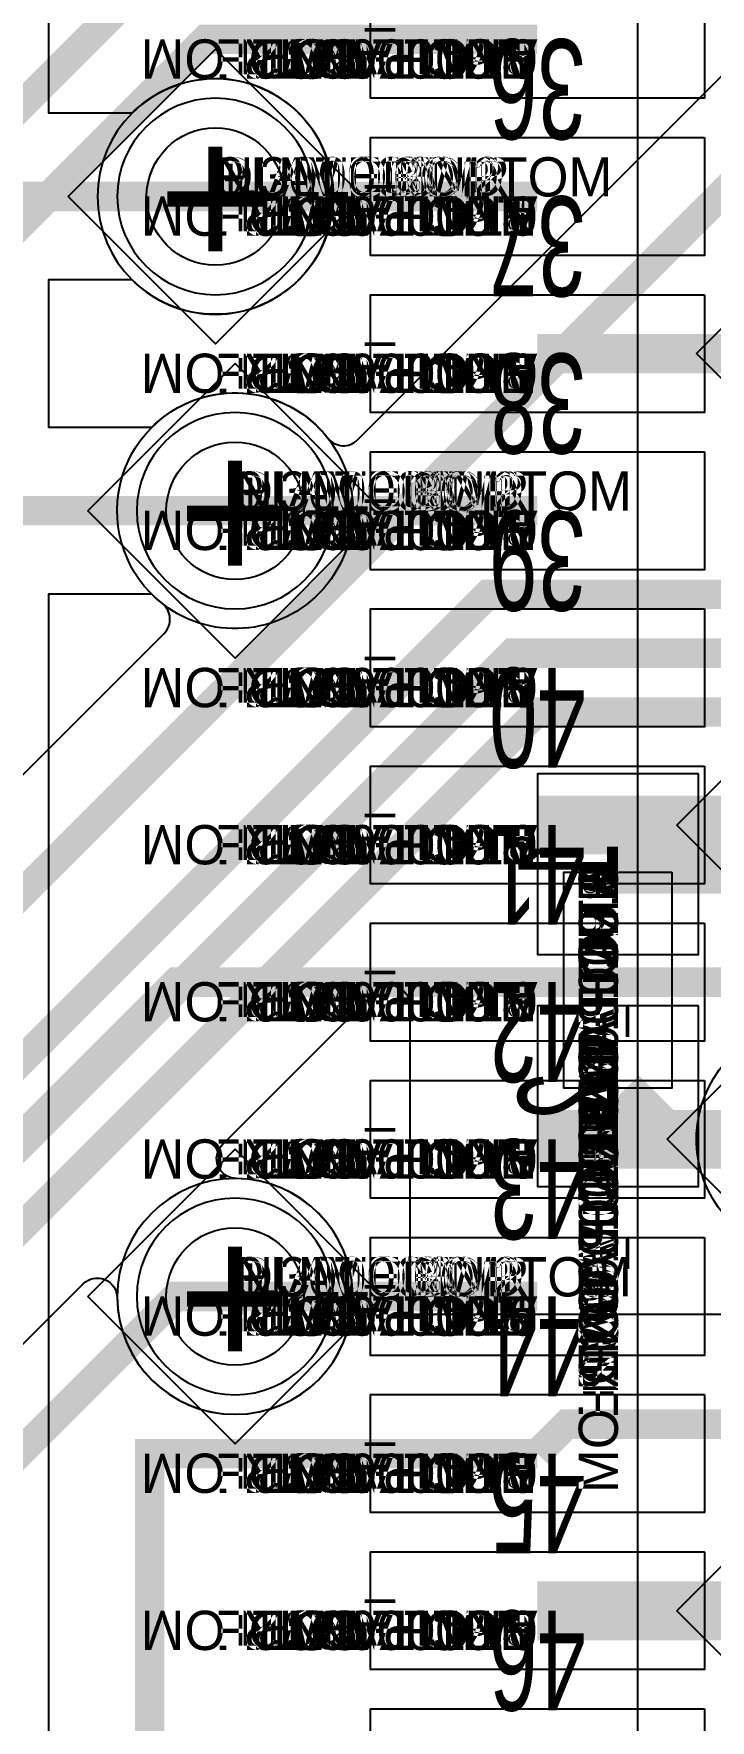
# Model space of a CAD drawing. Extents: x 0 to 323, y 0 to 320.
# Drawn here: x 134.88 to 138.32, y 47.84 to 56.43 of the extents above; entities that cross this region are included whole.
import ezdxf
from ezdxf.enums import TextEntityAlignment as Align

# ---------------------------------------------------------------- set-up
doc = ezdxf.new("R2010")
doc.units = 0
doc.header["$MEASUREMENT"] = 0
doc.layers.get('0').update_dxf_attribs({"linetype": 'CONTINUOUS'})
for name, color, linetype in [('CDN_FIGURES', 7, 'CONTINUOUS'), ('ETCH_BOTTOM', 7, 'CONTINUOUS'), ('ETCH_GND', 3, 'CONTINUOUS'), ('ETCH_INT1', 4, 'CONTINUOUS'), ('ETCH_INT2', 5, 'CONTINUOUS'), ('ETCH_PWR', 6, 'CONTINUOUS'), ('ETCH_TOP', 2, 'CONTINUOUS'), ('MANUFACTURING_NCLEGEND-1-6', 8, 'CONTINUOUS'), ('PACKAGE_GEOMETRY_ASSEMBLY_TOP', 11, 'CONTINUOUS'), ('PACKAGE_GEOMETRY_PIN_NUMBER', 9, 'CONTINUOUS')]:
    doc.layers.add(name, color=color, linetype=linetype)

# ---------------------------------------------------------------- blocks, each defined once
blk = doc.blocks.new('PAD_INFO')
for tag in ['SHAPE_TYPE', 'PAD_HEIGHT', 'PAD_LAYER', 'PAD_TYPE', 'PAD_WIDTH']:
    blk.add_attdef(tag, (0, 0), '', height=0.2)
at = {"flags": 2}
blk.add_attdef('CDN_TYPE', (0, 0), '', height=0.2, dxfattribs=at)
blk = doc.blocks.new('DRILL_INFO')
at = {"flags": 2}
blk.add_attdef('CDN_TYPE', (0, 0), '', height=0.2, dxfattribs=at)
for tag in ['FSHAPE', 'FCHAR', 'DRILL_HEIGHT', 'DIAMETER', 'PLATED', 'DRILL_WIDTH']:
    blk.add_attdef(tag, (0, 0), '', height=0.2)
blk = doc.blocks.new('VIA0700X0300')
at = {"layer": 'ETCH_BOTTOM'}
blk.add_circle((0, 0), 0.35, dxfattribs=at)
at = {"layer": 'ETCH_GND'}
blk.add_circle((0, 0), 0.35, dxfattribs=at)
at = {"layer": 'ETCH_INT1'}
blk.add_circle((0, 0), 0.35, dxfattribs=at)
at = {"layer": 'ETCH_INT2'}
blk.add_circle((0, 0), 0.35, dxfattribs=at)
at = {"layer": 'ETCH_PWR'}
blk.add_circle((0, 0), 0.35, dxfattribs=at)
at = {"layer": 'ETCH_TOP'}
blk.add_circle((0, 0), 0.35, dxfattribs=at)
ref = blk.add_blockref('PAD_INFO', (0, 0))
ref.add_attrib('PAD_LAYER', 'ETCH_TOP', (0, 0), dxfattribs={"height": 0.2})
ref.add_attrib('SHAPE_TYPE', 'NULL', (0, 0), dxfattribs={"height": 0.2})
ref.add_attrib('PAD_TYPE', 'ANTIPAD', (0, 0), dxfattribs={"height": 0.2})
ref.add_attrib('PAD_WIDTH', '0.000000', (0, 0), dxfattribs={"height": 0.2})
ref.add_attrib('PAD_HEIGHT', '0.000000', (0, 0), dxfattribs={"height": 0.2})
ref = blk.add_blockref('PAD_INFO', (0, 0))
ref.add_attrib('PAD_LAYER', 'ETCH_GND', (0, 0), dxfattribs={"height": 0.2})
ref.add_attrib('SHAPE_TYPE', 'NULL', (0, 0), dxfattribs={"height": 0.2})
ref.add_attrib('PAD_TYPE', 'ANTIPAD', (0, 0), dxfattribs={"height": 0.2})
ref.add_attrib('PAD_WIDTH', '0.000000', (0, 0), dxfattribs={"height": 0.2})
ref.add_attrib('PAD_HEIGHT', '0.000000', (0, 0), dxfattribs={"height": 0.2})
ref = blk.add_blockref('PAD_INFO', (0, 0))
ref.add_attrib('PAD_LAYER', 'ETCH_INT1', (0, 0), dxfattribs={"height": 0.2})
ref.add_attrib('SHAPE_TYPE', 'NULL', (0, 0), dxfattribs={"height": 0.2})
ref.add_attrib('PAD_TYPE', 'ANTIPAD', (0, 0), dxfattribs={"height": 0.2})
ref.add_attrib('PAD_WIDTH', '0.000000', (0, 0), dxfattribs={"height": 0.2})
ref.add_attrib('PAD_HEIGHT', '0.000000', (0, 0), dxfattribs={"height": 0.2})
ref = blk.add_blockref('PAD_INFO', (0, 0))
ref.add_attrib('PAD_LAYER', 'ETCH_INT2', (0, 0), dxfattribs={"height": 0.2})
ref.add_attrib('SHAPE_TYPE', 'NULL', (0, 0), dxfattribs={"height": 0.2})
ref.add_attrib('PAD_TYPE', 'ANTIPAD', (0, 0), dxfattribs={"height": 0.2})
ref.add_attrib('PAD_WIDTH', '0.000000', (0, 0), dxfattribs={"height": 0.2})
ref.add_attrib('PAD_HEIGHT', '0.000000', (0, 0), dxfattribs={"height": 0.2})
ref = blk.add_blockref('PAD_INFO', (0, 0))
ref.add_attrib('PAD_LAYER', 'ETCH_PWR', (0, 0), dxfattribs={"height": 0.2})
ref.add_attrib('SHAPE_TYPE', 'NULL', (0, 0), dxfattribs={"height": 0.2})
ref.add_attrib('PAD_TYPE', 'ANTIPAD', (0, 0), dxfattribs={"height": 0.2})
ref.add_attrib('PAD_WIDTH', '0.000000', (0, 0), dxfattribs={"height": 0.2})
ref.add_attrib('PAD_HEIGHT', '0.000000', (0, 0), dxfattribs={"height": 0.2})
ref = blk.add_blockref('PAD_INFO', (0, 0))
ref.add_attrib('PAD_LAYER', 'ETCH_BOTTOM', (0, 0), dxfattribs={"height": 0.2})
ref.add_attrib('SHAPE_TYPE', 'NULL', (0, 0), dxfattribs={"height": 0.2})
ref.add_attrib('PAD_TYPE', 'ANTIPAD', (0, 0), dxfattribs={"height": 0.2})
ref.add_attrib('PAD_WIDTH', '0.000000', (0, 0), dxfattribs={"height": 0.2})
ref.add_attrib('PAD_HEIGHT', '0.000000', (0, 0), dxfattribs={"height": 0.2})
ref = blk.add_blockref('PAD_INFO', (0, 0))
ref.add_attrib('PAD_LAYER', 'ETCH_TOP', (0, 0), dxfattribs={"height": 0.2})
ref.add_attrib('SHAPE_TYPE', 'NULL', (0, 0), dxfattribs={"height": 0.2})
ref.add_attrib('PAD_TYPE', 'THERMAL', (0, 0), dxfattribs={"height": 0.2})
ref.add_attrib('PAD_WIDTH', '0.000000', (0, 0), dxfattribs={"height": 0.2})
ref.add_attrib('PAD_HEIGHT', '0.000000', (0, 0), dxfattribs={"height": 0.2})
ref = blk.add_blockref('PAD_INFO', (0, 0))
ref.add_attrib('PAD_LAYER', 'ETCH_GND', (0, 0), dxfattribs={"height": 0.2})
ref.add_attrib('SHAPE_TYPE', 'NULL', (0, 0), dxfattribs={"height": 0.2})
ref.add_attrib('PAD_TYPE', 'THERMAL', (0, 0), dxfattribs={"height": 0.2})
ref.add_attrib('PAD_WIDTH', '0.000000', (0, 0), dxfattribs={"height": 0.2})
ref.add_attrib('PAD_HEIGHT', '0.000000', (0, 0), dxfattribs={"height": 0.2})
ref = blk.add_blockref('PAD_INFO', (0, 0))
ref.add_attrib('PAD_LAYER', 'ETCH_INT1', (0, 0), dxfattribs={"height": 0.2})
ref.add_attrib('SHAPE_TYPE', 'NULL', (0, 0), dxfattribs={"height": 0.2})
ref.add_attrib('PAD_TYPE', 'THERMAL', (0, 0), dxfattribs={"height": 0.2})
ref.add_attrib('PAD_WIDTH', '0.000000', (0, 0), dxfattribs={"height": 0.2})
ref.add_attrib('PAD_HEIGHT', '0.000000', (0, 0), dxfattribs={"height": 0.2})
ref = blk.add_blockref('PAD_INFO', (0, 0))
ref.add_attrib('PAD_LAYER', 'ETCH_INT2', (0, 0), dxfattribs={"height": 0.2})
ref.add_attrib('SHAPE_TYPE', 'NULL', (0, 0), dxfattribs={"height": 0.2})
ref.add_attrib('PAD_TYPE', 'THERMAL', (0, 0), dxfattribs={"height": 0.2})
ref.add_attrib('PAD_WIDTH', '0.000000', (0, 0), dxfattribs={"height": 0.2})
ref.add_attrib('PAD_HEIGHT', '0.000000', (0, 0), dxfattribs={"height": 0.2})
ref = blk.add_blockref('PAD_INFO', (0, 0))
ref.add_attrib('PAD_LAYER', 'ETCH_PWR', (0, 0), dxfattribs={"height": 0.2})
ref.add_attrib('SHAPE_TYPE', 'NULL', (0, 0), dxfattribs={"height": 0.2})
ref.add_attrib('PAD_TYPE', 'THERMAL', (0, 0), dxfattribs={"height": 0.2})
ref.add_attrib('PAD_WIDTH', '0.000000', (0, 0), dxfattribs={"height": 0.2})
ref.add_attrib('PAD_HEIGHT', '0.000000', (0, 0), dxfattribs={"height": 0.2})
ref = blk.add_blockref('PAD_INFO', (0, 0))
ref.add_attrib('PAD_LAYER', 'ETCH_BOTTOM', (0, 0), dxfattribs={"height": 0.2})
ref.add_attrib('SHAPE_TYPE', 'NULL', (0, 0), dxfattribs={"height": 0.2})
ref.add_attrib('PAD_TYPE', 'THERMAL', (0, 0), dxfattribs={"height": 0.2})
ref.add_attrib('PAD_WIDTH', '0.000000', (0, 0), dxfattribs={"height": 0.2})
ref.add_attrib('PAD_HEIGHT', '0.000000', (0, 0), dxfattribs={"height": 0.2})
ref = blk.add_blockref('PAD_INFO', (0, 0))
ref.add_attrib('PAD_LAYER', 'ETCH_TOP', (0, 0), dxfattribs={"height": 0.2})
ref.add_attrib('SHAPE_TYPE', 'CIRCLE', (0, 0), dxfattribs={"height": 0.2})
ref.add_attrib('PAD_TYPE', 'REGULAR', (0, 0), dxfattribs={"height": 0.2})
ref.add_attrib('PAD_WIDTH', '0.700000', (0, 0), dxfattribs={"height": 0.2})
ref.add_attrib('PAD_HEIGHT', '0.700000', (0, 0), dxfattribs={"height": 0.2})
ref = blk.add_blockref('PAD_INFO', (0, 0))
ref.add_attrib('PAD_LAYER', 'ETCH_GND', (0, 0), dxfattribs={"height": 0.2})
ref.add_attrib('SHAPE_TYPE', 'CIRCLE', (0, 0), dxfattribs={"height": 0.2})
ref.add_attrib('PAD_TYPE', 'REGULAR', (0, 0), dxfattribs={"height": 0.2})
ref.add_attrib('PAD_WIDTH', '0.700000', (0, 0), dxfattribs={"height": 0.2})
ref.add_attrib('PAD_HEIGHT', '0.700000', (0, 0), dxfattribs={"height": 0.2})
ref = blk.add_blockref('PAD_INFO', (0, 0))
ref.add_attrib('PAD_LAYER', 'ETCH_INT1', (0, 0), dxfattribs={"height": 0.2})
ref.add_attrib('SHAPE_TYPE', 'CIRCLE', (0, 0), dxfattribs={"height": 0.2})
ref.add_attrib('PAD_TYPE', 'REGULAR', (0, 0), dxfattribs={"height": 0.2})
ref.add_attrib('PAD_WIDTH', '0.700000', (0, 0), dxfattribs={"height": 0.2})
ref.add_attrib('PAD_HEIGHT', '0.700000', (0, 0), dxfattribs={"height": 0.2})
ref = blk.add_blockref('PAD_INFO', (0, 0))
ref.add_attrib('PAD_LAYER', 'ETCH_INT2', (0, 0), dxfattribs={"height": 0.2})
ref.add_attrib('SHAPE_TYPE', 'CIRCLE', (0, 0), dxfattribs={"height": 0.2})
ref.add_attrib('PAD_TYPE', 'REGULAR', (0, 0), dxfattribs={"height": 0.2})
ref.add_attrib('PAD_WIDTH', '0.700000', (0, 0), dxfattribs={"height": 0.2})
ref.add_attrib('PAD_HEIGHT', '0.700000', (0, 0), dxfattribs={"height": 0.2})
ref = blk.add_blockref('PAD_INFO', (0, 0))
ref.add_attrib('PAD_LAYER', 'ETCH_PWR', (0, 0), dxfattribs={"height": 0.2})
ref.add_attrib('SHAPE_TYPE', 'CIRCLE', (0, 0), dxfattribs={"height": 0.2})
ref.add_attrib('PAD_TYPE', 'REGULAR', (0, 0), dxfattribs={"height": 0.2})
ref.add_attrib('PAD_WIDTH', '0.700000', (0, 0), dxfattribs={"height": 0.2})
ref.add_attrib('PAD_HEIGHT', '0.700000', (0, 0), dxfattribs={"height": 0.2})
ref = blk.add_blockref('PAD_INFO', (0, 0))
ref.add_attrib('PAD_LAYER', 'ETCH_BOTTOM', (0, 0), dxfattribs={"height": 0.2})
ref.add_attrib('SHAPE_TYPE', 'CIRCLE', (0, 0), dxfattribs={"height": 0.2})
ref.add_attrib('PAD_TYPE', 'REGULAR', (0, 0), dxfattribs={"height": 0.2})
ref.add_attrib('PAD_WIDTH', '0.700000', (0, 0), dxfattribs={"height": 0.2})
ref.add_attrib('PAD_HEIGHT', '0.700000', (0, 0), dxfattribs={"height": 0.2})
ref = blk.add_blockref('DRILL_INFO', (0, 0))
ref.add_attrib('DIAMETER', '0.300000', (0, 0), dxfattribs={"height": 0.2})
ref.add_attrib('PLATED', 'PLATED', (0, 0), dxfattribs={"height": 0.2})
ref.add_attrib('FSHAPE', 'DIAMOND', (0, 0), dxfattribs={"height": 0.2})
ref.add_attrib('FCHAR', '+', (0, 0), dxfattribs={"height": 0.2})
ref.add_attrib('DRILL_WIDTH', '1.500000', (0, 0), dxfattribs={"height": 0.2})
ref.add_attrib('DRILL_HEIGHT', '1.500000', (0, 0), dxfattribs={"height": 0.2})
for tag in ['CDN_TYPE', 'PIN']:
    blk.add_attdef(tag, (0, 0), '', height=0.2)
at = {"flags": 2}
for tag in ['PSTKNAME', 'BBV']:
    blk.add_attdef(tag, (0, 0), '', height=0.2, dxfattribs=at)
blk = doc.blocks.new('FIGURE_DIAMOND')
at = {"layer": 'CDN_FIGURES'}
blk.add_lwpolyline([(-0.5, 0), (0, 0.5), (0.5, 0), (0, -0.5)], close=True, dxfattribs=at)
blk = doc.blocks.new('RC1700X0600TS_NS')
at = {"layer": 'ETCH_TOP'}
blk.add_lwpolyline([(-0.85, -0.3), (-0.85, 0.3), (0.85, 0.3), (0.85, -0.3)], close=True, dxfattribs=at)
ref = blk.add_blockref('PAD_INFO', (0, 0))
ref.add_attrib('PAD_LAYER', 'ETCH_TOP', (0, 0), dxfattribs={"height": 0.2})
ref.add_attrib('SHAPE_TYPE', 'NULL', (0, 0), dxfattribs={"height": 0.2})
ref.add_attrib('PAD_TYPE', 'ANTIPAD', (0, 0), dxfattribs={"height": 0.2})
ref.add_attrib('PAD_WIDTH', '0.000000', (0, 0), dxfattribs={"height": 0.2})
ref.add_attrib('PAD_HEIGHT', '0.000000', (0, 0), dxfattribs={"height": 0.2})
ref = blk.add_blockref('PAD_INFO', (0, 0))
ref.add_attrib('PAD_LAYER', 'ETCH_GND', (0, 0), dxfattribs={"height": 0.2})
ref.add_attrib('SHAPE_TYPE', 'NULL', (0, 0), dxfattribs={"height": 0.2})
ref.add_attrib('PAD_TYPE', 'ANTIPAD', (0, 0), dxfattribs={"height": 0.2})
ref.add_attrib('PAD_WIDTH', '0.000000', (0, 0), dxfattribs={"height": 0.2})
ref.add_attrib('PAD_HEIGHT', '0.000000', (0, 0), dxfattribs={"height": 0.2})
ref = blk.add_blockref('PAD_INFO', (0, 0))
ref.add_attrib('PAD_LAYER', 'ETCH_INT1', (0, 0), dxfattribs={"height": 0.2})
ref.add_attrib('SHAPE_TYPE', 'NULL', (0, 0), dxfattribs={"height": 0.2})
ref.add_attrib('PAD_TYPE', 'ANTIPAD', (0, 0), dxfattribs={"height": 0.2})
ref.add_attrib('PAD_WIDTH', '0.000000', (0, 0), dxfattribs={"height": 0.2})
ref.add_attrib('PAD_HEIGHT', '0.000000', (0, 0), dxfattribs={"height": 0.2})
ref = blk.add_blockref('PAD_INFO', (0, 0))
ref.add_attrib('PAD_LAYER', 'ETCH_INT2', (0, 0), dxfattribs={"height": 0.2})
ref.add_attrib('SHAPE_TYPE', 'NULL', (0, 0), dxfattribs={"height": 0.2})
ref.add_attrib('PAD_TYPE', 'ANTIPAD', (0, 0), dxfattribs={"height": 0.2})
ref.add_attrib('PAD_WIDTH', '0.000000', (0, 0), dxfattribs={"height": 0.2})
ref.add_attrib('PAD_HEIGHT', '0.000000', (0, 0), dxfattribs={"height": 0.2})
ref = blk.add_blockref('PAD_INFO', (0, 0))
ref.add_attrib('PAD_LAYER', 'ETCH_PWR', (0, 0), dxfattribs={"height": 0.2})
ref.add_attrib('SHAPE_TYPE', 'NULL', (0, 0), dxfattribs={"height": 0.2})
ref.add_attrib('PAD_TYPE', 'ANTIPAD', (0, 0), dxfattribs={"height": 0.2})
ref.add_attrib('PAD_WIDTH', '0.000000', (0, 0), dxfattribs={"height": 0.2})
ref.add_attrib('PAD_HEIGHT', '0.000000', (0, 0), dxfattribs={"height": 0.2})
ref = blk.add_blockref('PAD_INFO', (0, 0))
ref.add_attrib('PAD_LAYER', 'ETCH_BOTTOM', (0, 0), dxfattribs={"height": 0.2})
ref.add_attrib('SHAPE_TYPE', 'NULL', (0, 0), dxfattribs={"height": 0.2})
ref.add_attrib('PAD_TYPE', 'ANTIPAD', (0, 0), dxfattribs={"height": 0.2})
ref.add_attrib('PAD_WIDTH', '0.000000', (0, 0), dxfattribs={"height": 0.2})
ref.add_attrib('PAD_HEIGHT', '0.000000', (0, 0), dxfattribs={"height": 0.2})
ref = blk.add_blockref('PAD_INFO', (0, 0))
ref.add_attrib('PAD_LAYER', 'ETCH_TOP', (0, 0), dxfattribs={"height": 0.2})
ref.add_attrib('SHAPE_TYPE', 'NULL', (0, 0), dxfattribs={"height": 0.2})
ref.add_attrib('PAD_TYPE', 'THERMAL', (0, 0), dxfattribs={"height": 0.2})
ref.add_attrib('PAD_WIDTH', '0.000000', (0, 0), dxfattribs={"height": 0.2})
ref.add_attrib('PAD_HEIGHT', '0.000000', (0, 0), dxfattribs={"height": 0.2})
ref = blk.add_blockref('PAD_INFO', (0, 0))
ref.add_attrib('PAD_LAYER', 'ETCH_GND', (0, 0), dxfattribs={"height": 0.2})
ref.add_attrib('SHAPE_TYPE', 'NULL', (0, 0), dxfattribs={"height": 0.2})
ref.add_attrib('PAD_TYPE', 'THERMAL', (0, 0), dxfattribs={"height": 0.2})
ref.add_attrib('PAD_WIDTH', '0.000000', (0, 0), dxfattribs={"height": 0.2})
ref.add_attrib('PAD_HEIGHT', '0.000000', (0, 0), dxfattribs={"height": 0.2})
ref = blk.add_blockref('PAD_INFO', (0, 0))
ref.add_attrib('PAD_LAYER', 'ETCH_INT1', (0, 0), dxfattribs={"height": 0.2})
ref.add_attrib('SHAPE_TYPE', 'NULL', (0, 0), dxfattribs={"height": 0.2})
ref.add_attrib('PAD_TYPE', 'THERMAL', (0, 0), dxfattribs={"height": 0.2})
ref.add_attrib('PAD_WIDTH', '0.000000', (0, 0), dxfattribs={"height": 0.2})
ref.add_attrib('PAD_HEIGHT', '0.000000', (0, 0), dxfattribs={"height": 0.2})
ref = blk.add_blockref('PAD_INFO', (0, 0))
ref.add_attrib('PAD_LAYER', 'ETCH_INT2', (0, 0), dxfattribs={"height": 0.2})
ref.add_attrib('SHAPE_TYPE', 'NULL', (0, 0), dxfattribs={"height": 0.2})
ref.add_attrib('PAD_TYPE', 'THERMAL', (0, 0), dxfattribs={"height": 0.2})
ref.add_attrib('PAD_WIDTH', '0.000000', (0, 0), dxfattribs={"height": 0.2})
ref.add_attrib('PAD_HEIGHT', '0.000000', (0, 0), dxfattribs={"height": 0.2})
ref = blk.add_blockref('PAD_INFO', (0, 0))
ref.add_attrib('PAD_LAYER', 'ETCH_PWR', (0, 0), dxfattribs={"height": 0.2})
ref.add_attrib('SHAPE_TYPE', 'NULL', (0, 0), dxfattribs={"height": 0.2})
ref.add_attrib('PAD_TYPE', 'THERMAL', (0, 0), dxfattribs={"height": 0.2})
ref.add_attrib('PAD_WIDTH', '0.000000', (0, 0), dxfattribs={"height": 0.2})
ref.add_attrib('PAD_HEIGHT', '0.000000', (0, 0), dxfattribs={"height": 0.2})
ref = blk.add_blockref('PAD_INFO', (0, 0))
ref.add_attrib('PAD_LAYER', 'ETCH_BOTTOM', (0, 0), dxfattribs={"height": 0.2})
ref.add_attrib('SHAPE_TYPE', 'NULL', (0, 0), dxfattribs={"height": 0.2})
ref.add_attrib('PAD_TYPE', 'THERMAL', (0, 0), dxfattribs={"height": 0.2})
ref.add_attrib('PAD_WIDTH', '0.000000', (0, 0), dxfattribs={"height": 0.2})
ref.add_attrib('PAD_HEIGHT', '0.000000', (0, 0), dxfattribs={"height": 0.2})
ref = blk.add_blockref('PAD_INFO', (0, 0))
ref.add_attrib('PAD_LAYER', 'ETCH_TOP', (0, 0), dxfattribs={"height": 0.2})
ref.add_attrib('SHAPE_TYPE', 'RECTANGLE', (0, 0), dxfattribs={"height": 0.2})
ref.add_attrib('PAD_TYPE', 'REGULAR', (0, 0), dxfattribs={"height": 0.2})
ref.add_attrib('PAD_WIDTH', '1.700000', (0, 0), dxfattribs={"height": 0.2})
ref.add_attrib('PAD_HEIGHT', '0.600000', (0, 0), dxfattribs={"height": 0.2})
ref = blk.add_blockref('PAD_INFO', (0, 0))
ref.add_attrib('PAD_LAYER', 'ETCH_GND', (0, 0), dxfattribs={"height": 0.2})
ref.add_attrib('SHAPE_TYPE', 'NULL', (0, 0), dxfattribs={"height": 0.2})
ref.add_attrib('PAD_TYPE', 'REGULAR', (0, 0), dxfattribs={"height": 0.2})
ref.add_attrib('PAD_WIDTH', '0.000000', (0, 0), dxfattribs={"height": 0.2})
ref.add_attrib('PAD_HEIGHT', '0.000000', (0, 0), dxfattribs={"height": 0.2})
ref = blk.add_blockref('PAD_INFO', (0, 0))
ref.add_attrib('PAD_LAYER', 'ETCH_INT1', (0, 0), dxfattribs={"height": 0.2})
ref.add_attrib('SHAPE_TYPE', 'NULL', (0, 0), dxfattribs={"height": 0.2})
ref.add_attrib('PAD_TYPE', 'REGULAR', (0, 0), dxfattribs={"height": 0.2})
ref.add_attrib('PAD_WIDTH', '0.000000', (0, 0), dxfattribs={"height": 0.2})
ref.add_attrib('PAD_HEIGHT', '0.000000', (0, 0), dxfattribs={"height": 0.2})
ref = blk.add_blockref('PAD_INFO', (0, 0))
ref.add_attrib('PAD_LAYER', 'ETCH_INT2', (0, 0), dxfattribs={"height": 0.2})
ref.add_attrib('SHAPE_TYPE', 'NULL', (0, 0), dxfattribs={"height": 0.2})
ref.add_attrib('PAD_TYPE', 'REGULAR', (0, 0), dxfattribs={"height": 0.2})
ref.add_attrib('PAD_WIDTH', '0.000000', (0, 0), dxfattribs={"height": 0.2})
ref.add_attrib('PAD_HEIGHT', '0.000000', (0, 0), dxfattribs={"height": 0.2})
ref = blk.add_blockref('PAD_INFO', (0, 0))
ref.add_attrib('PAD_LAYER', 'ETCH_PWR', (0, 0), dxfattribs={"height": 0.2})
ref.add_attrib('SHAPE_TYPE', 'NULL', (0, 0), dxfattribs={"height": 0.2})
ref.add_attrib('PAD_TYPE', 'REGULAR', (0, 0), dxfattribs={"height": 0.2})
ref.add_attrib('PAD_WIDTH', '0.000000', (0, 0), dxfattribs={"height": 0.2})
ref.add_attrib('PAD_HEIGHT', '0.000000', (0, 0), dxfattribs={"height": 0.2})
ref = blk.add_blockref('PAD_INFO', (0, 0))
ref.add_attrib('PAD_LAYER', 'ETCH_BOTTOM', (0, 0), dxfattribs={"height": 0.2})
ref.add_attrib('SHAPE_TYPE', 'NULL', (0, 0), dxfattribs={"height": 0.2})
ref.add_attrib('PAD_TYPE', 'REGULAR', (0, 0), dxfattribs={"height": 0.2})
ref.add_attrib('PAD_WIDTH', '0.000000', (0, 0), dxfattribs={"height": 0.2})
ref.add_attrib('PAD_HEIGHT', '0.000000', (0, 0), dxfattribs={"height": 0.2})
ref = blk.add_blockref('DRILL_INFO', (0, 0))
ref.add_attrib('DIAMETER', '0.000000', (0, 0), dxfattribs={"height": 0.2})
ref.add_attrib('PLATED', 'PLATED', (0, 0), dxfattribs={"height": 0.2})
ref.add_attrib('FSHAPE', 'NULL', (0, 0), dxfattribs={"height": 0.2})
ref.add_attrib('DRILL_WIDTH', '0.000000', (0, 0), dxfattribs={"height": 0.2})
ref.add_attrib('DRILL_HEIGHT', '0.000000', (0, 0), dxfattribs={"height": 0.2})
for tag in ['CDN_TYPE', 'PIN']:
    blk.add_attdef(tag, (0, 0), '', height=0.2)
at = {"flags": 2}
for tag in ['PSTKNAME', 'BBV']:
    blk.add_attdef(tag, (0, 0), '', height=0.2, dxfattribs=at)
blk = doc.blocks.new('F177')
at = {"layer": 'PACKAGE_GEOMETRY_ASSEMBLY_TOP'}
blk.add_lwpolyline([(0.51, -21.65), (10.75, -21.65), (10.75, 0.85), (0.51, 0.85)], close=True, dxfattribs=at)
at = {"layer": 'ETCH_TOP'}
for p in [(11.26, -6.4), (11.26, -8.8), (11.26, -9.6), (11.26, -11.2), (11.26, -5.6), (11.26, -7.2), (11.26, -8), (11.26, -10.4), (11.26, -12), (11.26, -12.8), (11.26, -13.6), (11.26, -14.4)]:
    blk.add_blockref('RC1700X0600TS_NS', p, dxfattribs=at)
at = {"flags": 2}
for tag in ['SYMBOL_TYPE', 'CDN_TYPE', 'REFDES']:
    blk.add_attdef(tag, (0, 0), '', height=0.2, dxfattribs=at)
blk = doc.blocks.new('RC0920X0820TS')
at = {"layer": 'ETCH_TOP'}
blk.add_lwpolyline([(-0.46, -0.41), (-0.46, 0.41), (0.46, 0.41), (0.46, -0.41)], close=True, dxfattribs=at)
ref = blk.add_blockref('PAD_INFO', (0, 0))
ref.add_attrib('PAD_LAYER', 'ETCH_TOP', (0, 0), dxfattribs={"height": 0.2})
ref.add_attrib('SHAPE_TYPE', 'NULL', (0, 0), dxfattribs={"height": 0.2})
ref.add_attrib('PAD_TYPE', 'ANTIPAD', (0, 0), dxfattribs={"height": 0.2})
ref.add_attrib('PAD_WIDTH', '0.000000', (0, 0), dxfattribs={"height": 0.2})
ref.add_attrib('PAD_HEIGHT', '0.000000', (0, 0), dxfattribs={"height": 0.2})
ref = blk.add_blockref('PAD_INFO', (0, 0))
ref.add_attrib('PAD_LAYER', 'ETCH_GND', (0, 0), dxfattribs={"height": 0.2})
ref.add_attrib('SHAPE_TYPE', 'NULL', (0, 0), dxfattribs={"height": 0.2})
ref.add_attrib('PAD_TYPE', 'ANTIPAD', (0, 0), dxfattribs={"height": 0.2})
ref.add_attrib('PAD_WIDTH', '0.000000', (0, 0), dxfattribs={"height": 0.2})
ref.add_attrib('PAD_HEIGHT', '0.000000', (0, 0), dxfattribs={"height": 0.2})
ref = blk.add_blockref('PAD_INFO', (0, 0))
ref.add_attrib('PAD_LAYER', 'ETCH_INT1', (0, 0), dxfattribs={"height": 0.2})
ref.add_attrib('SHAPE_TYPE', 'NULL', (0, 0), dxfattribs={"height": 0.2})
ref.add_attrib('PAD_TYPE', 'ANTIPAD', (0, 0), dxfattribs={"height": 0.2})
ref.add_attrib('PAD_WIDTH', '0.000000', (0, 0), dxfattribs={"height": 0.2})
ref.add_attrib('PAD_HEIGHT', '0.000000', (0, 0), dxfattribs={"height": 0.2})
ref = blk.add_blockref('PAD_INFO', (0, 0))
ref.add_attrib('PAD_LAYER', 'ETCH_INT2', (0, 0), dxfattribs={"height": 0.2})
ref.add_attrib('SHAPE_TYPE', 'NULL', (0, 0), dxfattribs={"height": 0.2})
ref.add_attrib('PAD_TYPE', 'ANTIPAD', (0, 0), dxfattribs={"height": 0.2})
ref.add_attrib('PAD_WIDTH', '0.000000', (0, 0), dxfattribs={"height": 0.2})
ref.add_attrib('PAD_HEIGHT', '0.000000', (0, 0), dxfattribs={"height": 0.2})
ref = blk.add_blockref('PAD_INFO', (0, 0))
ref.add_attrib('PAD_LAYER', 'ETCH_PWR', (0, 0), dxfattribs={"height": 0.2})
ref.add_attrib('SHAPE_TYPE', 'NULL', (0, 0), dxfattribs={"height": 0.2})
ref.add_attrib('PAD_TYPE', 'ANTIPAD', (0, 0), dxfattribs={"height": 0.2})
ref.add_attrib('PAD_WIDTH', '0.000000', (0, 0), dxfattribs={"height": 0.2})
ref.add_attrib('PAD_HEIGHT', '0.000000', (0, 0), dxfattribs={"height": 0.2})
ref = blk.add_blockref('PAD_INFO', (0, 0))
ref.add_attrib('PAD_LAYER', 'ETCH_BOTTOM', (0, 0), dxfattribs={"height": 0.2})
ref.add_attrib('SHAPE_TYPE', 'NULL', (0, 0), dxfattribs={"height": 0.2})
ref.add_attrib('PAD_TYPE', 'ANTIPAD', (0, 0), dxfattribs={"height": 0.2})
ref.add_attrib('PAD_WIDTH', '0.000000', (0, 0), dxfattribs={"height": 0.2})
ref.add_attrib('PAD_HEIGHT', '0.000000', (0, 0), dxfattribs={"height": 0.2})
ref = blk.add_blockref('PAD_INFO', (0, 0))
ref.add_attrib('PAD_LAYER', 'ETCH_TOP', (0, 0), dxfattribs={"height": 0.2})
ref.add_attrib('SHAPE_TYPE', 'NULL', (0, 0), dxfattribs={"height": 0.2})
ref.add_attrib('PAD_TYPE', 'THERMAL', (0, 0), dxfattribs={"height": 0.2})
ref.add_attrib('PAD_WIDTH', '0.000000', (0, 0), dxfattribs={"height": 0.2})
ref.add_attrib('PAD_HEIGHT', '0.000000', (0, 0), dxfattribs={"height": 0.2})
ref = blk.add_blockref('PAD_INFO', (0, 0))
ref.add_attrib('PAD_LAYER', 'ETCH_GND', (0, 0), dxfattribs={"height": 0.2})
ref.add_attrib('SHAPE_TYPE', 'NULL', (0, 0), dxfattribs={"height": 0.2})
ref.add_attrib('PAD_TYPE', 'THERMAL', (0, 0), dxfattribs={"height": 0.2})
ref.add_attrib('PAD_WIDTH', '0.000000', (0, 0), dxfattribs={"height": 0.2})
ref.add_attrib('PAD_HEIGHT', '0.000000', (0, 0), dxfattribs={"height": 0.2})
ref = blk.add_blockref('PAD_INFO', (0, 0))
ref.add_attrib('PAD_LAYER', 'ETCH_INT1', (0, 0), dxfattribs={"height": 0.2})
ref.add_attrib('SHAPE_TYPE', 'NULL', (0, 0), dxfattribs={"height": 0.2})
ref.add_attrib('PAD_TYPE', 'THERMAL', (0, 0), dxfattribs={"height": 0.2})
ref.add_attrib('PAD_WIDTH', '0.000000', (0, 0), dxfattribs={"height": 0.2})
ref.add_attrib('PAD_HEIGHT', '0.000000', (0, 0), dxfattribs={"height": 0.2})
ref = blk.add_blockref('PAD_INFO', (0, 0))
ref.add_attrib('PAD_LAYER', 'ETCH_INT2', (0, 0), dxfattribs={"height": 0.2})
ref.add_attrib('SHAPE_TYPE', 'NULL', (0, 0), dxfattribs={"height": 0.2})
ref.add_attrib('PAD_TYPE', 'THERMAL', (0, 0), dxfattribs={"height": 0.2})
ref.add_attrib('PAD_WIDTH', '0.000000', (0, 0), dxfattribs={"height": 0.2})
ref.add_attrib('PAD_HEIGHT', '0.000000', (0, 0), dxfattribs={"height": 0.2})
ref = blk.add_blockref('PAD_INFO', (0, 0))
ref.add_attrib('PAD_LAYER', 'ETCH_PWR', (0, 0), dxfattribs={"height": 0.2})
ref.add_attrib('SHAPE_TYPE', 'NULL', (0, 0), dxfattribs={"height": 0.2})
ref.add_attrib('PAD_TYPE', 'THERMAL', (0, 0), dxfattribs={"height": 0.2})
ref.add_attrib('PAD_WIDTH', '0.000000', (0, 0), dxfattribs={"height": 0.2})
ref.add_attrib('PAD_HEIGHT', '0.000000', (0, 0), dxfattribs={"height": 0.2})
ref = blk.add_blockref('PAD_INFO', (0, 0))
ref.add_attrib('PAD_LAYER', 'ETCH_BOTTOM', (0, 0), dxfattribs={"height": 0.2})
ref.add_attrib('SHAPE_TYPE', 'NULL', (0, 0), dxfattribs={"height": 0.2})
ref.add_attrib('PAD_TYPE', 'THERMAL', (0, 0), dxfattribs={"height": 0.2})
ref.add_attrib('PAD_WIDTH', '0.000000', (0, 0), dxfattribs={"height": 0.2})
ref.add_attrib('PAD_HEIGHT', '0.000000', (0, 0), dxfattribs={"height": 0.2})
ref = blk.add_blockref('PAD_INFO', (0, 0))
ref.add_attrib('PAD_LAYER', 'ETCH_TOP', (0, 0), dxfattribs={"height": 0.2})
ref.add_attrib('SHAPE_TYPE', 'RECTANGLE', (0, 0), dxfattribs={"height": 0.2})
ref.add_attrib('PAD_TYPE', 'REGULAR', (0, 0), dxfattribs={"height": 0.2})
ref.add_attrib('PAD_WIDTH', '0.920000', (0, 0), dxfattribs={"height": 0.2})
ref.add_attrib('PAD_HEIGHT', '0.820000', (0, 0), dxfattribs={"height": 0.2})
ref = blk.add_blockref('PAD_INFO', (0, 0))
ref.add_attrib('PAD_LAYER', 'ETCH_GND', (0, 0), dxfattribs={"height": 0.2})
ref.add_attrib('SHAPE_TYPE', 'NULL', (0, 0), dxfattribs={"height": 0.2})
ref.add_attrib('PAD_TYPE', 'REGULAR', (0, 0), dxfattribs={"height": 0.2})
ref.add_attrib('PAD_WIDTH', '0.000000', (0, 0), dxfattribs={"height": 0.2})
ref.add_attrib('PAD_HEIGHT', '0.000000', (0, 0), dxfattribs={"height": 0.2})
ref = blk.add_blockref('PAD_INFO', (0, 0))
ref.add_attrib('PAD_LAYER', 'ETCH_INT1', (0, 0), dxfattribs={"height": 0.2})
ref.add_attrib('SHAPE_TYPE', 'NULL', (0, 0), dxfattribs={"height": 0.2})
ref.add_attrib('PAD_TYPE', 'REGULAR', (0, 0), dxfattribs={"height": 0.2})
ref.add_attrib('PAD_WIDTH', '0.000000', (0, 0), dxfattribs={"height": 0.2})
ref.add_attrib('PAD_HEIGHT', '0.000000', (0, 0), dxfattribs={"height": 0.2})
ref = blk.add_blockref('PAD_INFO', (0, 0))
ref.add_attrib('PAD_LAYER', 'ETCH_INT2', (0, 0), dxfattribs={"height": 0.2})
ref.add_attrib('SHAPE_TYPE', 'NULL', (0, 0), dxfattribs={"height": 0.2})
ref.add_attrib('PAD_TYPE', 'REGULAR', (0, 0), dxfattribs={"height": 0.2})
ref.add_attrib('PAD_WIDTH', '0.000000', (0, 0), dxfattribs={"height": 0.2})
ref.add_attrib('PAD_HEIGHT', '0.000000', (0, 0), dxfattribs={"height": 0.2})
ref = blk.add_blockref('PAD_INFO', (0, 0))
ref.add_attrib('PAD_LAYER', 'ETCH_PWR', (0, 0), dxfattribs={"height": 0.2})
ref.add_attrib('SHAPE_TYPE', 'NULL', (0, 0), dxfattribs={"height": 0.2})
ref.add_attrib('PAD_TYPE', 'REGULAR', (0, 0), dxfattribs={"height": 0.2})
ref.add_attrib('PAD_WIDTH', '0.000000', (0, 0), dxfattribs={"height": 0.2})
ref.add_attrib('PAD_HEIGHT', '0.000000', (0, 0), dxfattribs={"height": 0.2})
ref = blk.add_blockref('PAD_INFO', (0, 0))
ref.add_attrib('PAD_LAYER', 'ETCH_BOTTOM', (0, 0), dxfattribs={"height": 0.2})
ref.add_attrib('SHAPE_TYPE', 'NULL', (0, 0), dxfattribs={"height": 0.2})
ref.add_attrib('PAD_TYPE', 'REGULAR', (0, 0), dxfattribs={"height": 0.2})
ref.add_attrib('PAD_WIDTH', '0.000000', (0, 0), dxfattribs={"height": 0.2})
ref.add_attrib('PAD_HEIGHT', '0.000000', (0, 0), dxfattribs={"height": 0.2})
ref = blk.add_blockref('DRILL_INFO', (0, 0))
ref.add_attrib('DIAMETER', '0.000000', (0, 0), dxfattribs={"height": 0.2})
ref.add_attrib('PLATED', 'PLATED', (0, 0), dxfattribs={"height": 0.2})
ref.add_attrib('FSHAPE', 'NULL', (0, 0), dxfattribs={"height": 0.2})
ref.add_attrib('DRILL_WIDTH', '0.000000', (0, 0), dxfattribs={"height": 0.2})
ref.add_attrib('DRILL_HEIGHT', '0.000000', (0, 0), dxfattribs={"height": 0.2})
for tag in ['CDN_TYPE', 'PIN']:
    blk.add_attdef(tag, (0, 0), '', height=0.2)
at = {"flags": 2}
for tag in ['PSTKNAME', 'BBV']:
    blk.add_attdef(tag, (0, 0), '', height=0.2, dxfattribs=at)
blk = doc.blocks.new('F270')
at = {"layer": 'PACKAGE_GEOMETRY_ASSEMBLY_TOP'}
blk.add_lwpolyline([(0.04, -0.275), (1.14, -0.275), (1.14, 0.275), (0.04, 0.275)], close=True, dxfattribs=at)
at = {"layer": 'ETCH_TOP'}
ref = blk.add_blockref('RC0920X0820TS', (0, 0), dxfattribs=at)
ref.add_attrib('CDN_TYPE', 'PIN', (0, 0), dxfattribs={"height": 0.2})
ref.add_attrib('PIN', '1', (0, 0), dxfattribs={"height": 0.2})
ref = blk.add_blockref('RC0920X0820TS', (1.18, 0), dxfattribs=at)
ref.add_attrib('CDN_TYPE', 'PIN', (0, 0), dxfattribs={"height": 0.2})
ref.add_attrib('PIN', '2', (0, 0), dxfattribs={"height": 0.2})
at = {"flags": 2}
for tag in ['SYMBOL_TYPE', 'CDN_TYPE', 'REFDES']:
    blk.add_attdef(tag, (0, 0), '', height=0.2, dxfattribs=at)

msp = doc.modelspace()

# ---------------------------------------------------------------- linework, layer by layer
at = {"layer": 'ETCH_BOTTOM'}
for points, format in [([(125.0635, 42.9001), (135.5393, 53.3759, 0.450109), (135.5301, 53.5274, -1.129301), (136.3726, 54.3699, 0.450109), (136.5241, 54.3607), (139.7885, 57.6251), (145.754, 57.6251, 0.536893), (145.8474, 57.766, -0.117984), (145.8013, 58.0415, 0.434609), (145.7002, 58.1499), (126.6379, 58.1499), (125.4012, 56.9132, 0.668179)], "xyb"), ([(147.35, 57.2, 0.15, 0.15, 0), (139.9646, 57.2, 0.15, 0.15, 0), (125.2396, 42.475, 0.15, 0.15, 0), (119.9375, 42.475, 0.15, 0.15, 0), (115.1999, 37.7374, 0.15, 0.15, 0), (115.1999, 36.0499, 0.15, 0.15, 0), (114.5, 35.35, 0.15, 0.15, 0)], "xyseb"), ([(110.9, 40.3, 0.15, 0.15, 0), (112.05, 39.15, 0.15, 0.15, 0), (112.05, 36.8868, 0.15, 0.15, 0), (114.1618, 34.775, 0.15, 0.15, 0), (114.7382, 34.775, 0.15, 0.15, 0), (115.4999, 35.5367, 0.15, 0.15, 0), (115.4999, 37.6131, 0.15, 0.15, 0), (119.1618, 41.275, 0.15, 0.15, 0), (124.8882, 41.275, 0.15, 0.15, 0), (137.1882, 53.575, 0.15, 0.15, 0), (149.6125, 53.575, 0.15, 0.15, 0), (152.175, 51.0125, 0.15, 0.15, 0), (152.175, 48.9618, 0.15, 0.15, 0), (151.8382, 48.625, 0.15, 0.15, 0), (151.575, 48.625, 0.15, 0.15, 0), (150.55, 47.6, 0.15, 0.15, 0)], "xyseb"), ([(110.2, 36.55, 0.15, 0.15, 0), (111.2, 36.55, 0.15, 0.15, 0), (113.275, 34.475, 0.15, 0.15, 0), (114.8625, 34.475, 0.15, 0.15, 0), (115.7999, 35.4124, 0.15, 0.15, 0), (115.7999, 36.1374, 0.15, 0.15, 0), (119.6688, 40.0063, 0.15, 0.15, 0), (124.0438, 40.0063, 0.15, 0.15, 0), (137.3125, 53.275, 0.15, 0.15, 0), (149.4882, 53.275, 0.15, 0.15, 0), (151.6, 51.1632, 0.15, 0.15, 0), (151.6, 49.2, 0.15, 0.15, 0)], "xyseb"), ([(108.9, 38.8, 0.15, 0.15, 0), (109.2132, 38.8, 0.15, 0.15, 0), (109.975, 38.0382, 0.15, 0.15, 0), (109.975, 37.5617, 0.15, 0.15, 0), (109.625, 37.2117, 0.15, 0.15, 0), (109.625, 36.3118, 0.15, 0.15, 0), (111.7618, 34.175, 0.15, 0.15, 0), (114.9868, 34.175, 0.15, 0.15, 0), (116.0999, 35.2881, 0.15, 0.15, 0), (116.0999, 36.0131, 0.15, 0.15, 0), (119.5182, 39.4314, 0.15, 0.15, 0), (123.8932, 39.4314, 0.15, 0.15, 0), (137.4368, 52.975, 0.15, 0.15, 0), (148.975, 52.975, 0.15, 0.15, 0), (150.35, 51.6, 0.15, 0.15, 0)], "xyseb"), ([(124.0693, 39.0063), (135.1268, 50.0639, -0.664263), (135.2999, 49.9933, 2.376603), (135.9067, 50.6001, -0.664263), (135.8361, 50.7732), (136.6168, 51.5538, -0.668179), (136.7899, 51.4821), (136.7899, 49.9099), (138.9101, 49.9099), (138.9101, 50.2014), (138.9522, 50.2087, 0.427458), (139.4361, 50.9287, -0.604077), (139.5735, 51.0443, 4.052972), (139.2139, 51.4713, -0.604077), (139.0765, 51.3557, 0.054024), (138.9522, 51.3913), (138.9101, 51.3986), (138.9101, 52.5499), (146.5502, 52.5499, -0.434609)], "xyb"), ([(138.9, 52.4, 0.3, 0.3, 0), (138.7, 52.2, 0.3, 0.3, 0), (137.85, 52.2, 0.3, 0.3, 0)], "xyseb"), ([(138.85, 50.8, 0.3, 0.3, 0), (138.07, 50.8, 0.3, 0.3, 0), (137.85, 51.02, 0.3, 0.3, 0)], "xyseb")]:
    msp.add_lwpolyline(points, format=format, dxfattribs=at)
msp.add_lwpolyline([(135.8, 56.2001, 1), (135.8, 54.9999, 1)], format="xyb", close=True, dxfattribs=at)
at = {"layer": 'ETCH_GND'}
for points in [[(136.3001, 55.6, 1), (135.2999, 55.6, 1)], [(136.4001, 54, 1), (135.3999, 54, 1)], [(136.4001, 50, 1), (135.3999, 50, 1)]]:
    msp.add_lwpolyline(points, format="xyb", close=True, dxfattribs=at)
at = {"layer": 'ETCH_INT1'}
for points, format in [([(135.8, 55.6, 0.15, 0.15, 0), (129.1, 55.6, 0.15, 0.15, 0), (125.425, 59.275, 0.15, 0.15, 0), (124.1117, 59.275, 0.15, 0.15, 0), (123.775, 59.6117, 0.15, 0.15, 0), (123.775, 61.0883, 0.15, 0.15, 0), (121.0383, 63.825, 0.15, 0.15, 0), (120.875, 63.825, 0.15, 0.15, 0), (120.4, 64.3, 0.15, 0.15, 0)], "xyseb"), ([(134.9501, 62.5539), (134.9501, 56.0251), (135.376, 56.0251), (135.3906, 56.0387, -2.301014), (135.3906, 55.1613), (135.376, 55.1749), (134.9501, 55.1749), (134.9501, 54.4251), (135.476, 54.4251), (135.4906, 54.4387, -2.301014), (135.4906, 53.5613), (135.476, 53.5749), (134.9501, 53.5749), (134.9501, 44.8251)], "xyb"), ([(135.9, 54, 0.15, 0.15, 0), (127.6133, 54, 0.15, 0.15, 0), (127.1883, 54.425, 0.15, 0.15, 0), (126.7117, 54.425, 0.15, 0.15, 0), (126.1617, 53.875, 0.15, 0.15, 0), (125.325, 53.875, 0.15, 0.15, 0), (124.3, 52.85, 0.15, 0.15, 0)], "xyseb")]:
    msp.add_lwpolyline(points, format=format, dxfattribs=at)
for points in [[(139.4361, 50.9287, -4.052972), (139.0765, 51.3557, 0.604077), (139.2139, 51.4713, -4.052972), (139.5735, 51.0443, 0.604077), (139.4361, 50.9287)], [(136.5001, 50, 1), (135.2999, 50, 1)]]:
    msp.add_lwpolyline(points, format="xyb", close=True, dxfattribs=at)
at = {"layer": 'ETCH_INT2'}
for points in [[(136.3001, 55.6, 1), (135.2999, 55.6, 1)], [(136.4001, 54, 1), (135.3999, 54, 1)], [(136.4001, 50, 1), (135.3999, 50, 1)]]:
    msp.add_lwpolyline(points, format="xyb", close=True, dxfattribs=at)
at = {"layer": 'ETCH_PWR'}
for points in [[(136.3001, 55.6, 1), (135.2999, 55.6, 1)], [(136.4001, 54, 1), (135.3999, 54, 1)], [(136.4001, 50, 1), (135.3999, 50, 1)]]:
    msp.add_lwpolyline(points, format="xyb", close=True, dxfattribs=at)
at = {"layer": 'ETCH_TOP'}
for points in [[(127, 42.7, 0.15, 0.15, 0), (127.075, 42.625, 0.15, 0.15, 0), (129.6882, 42.625, 0.15, 0.15, 0), (131.684, 44.6208, 0.15, 0.15, 0), (131.684, 48.947, 0.15, 0.15, 0), (134, 51.263, 0.15, 0.15, 0), (134, 55.25, 0.15, 0.15, 0), (135.95, 57.2, 0.15, 0.15, 0), (137.44, 57.2, 0.15, 0.15, 0)], [(119.25, 36.95, 0.15, 0.15, 0), (123.8, 41.5, 0.15, 0.15, 0), (128.9875, 41.5, 0.15, 0.15, 0), (132.124, 44.6365, 0.15, 0.15, 0), (132.124, 48.747, 0.15, 0.15, 0), (134.3, 50.923, 0.15, 0.15, 0), (134.3, 54.95, 0.15, 0.15, 0), (135.75, 56.4, 0.15, 0.15, 0), (137.44, 56.4, 0.15, 0.15, 0)], [(137.44, 55.6, 0.15, 0.15, 0), (135.8, 55.6, 0.15, 0.15, 0)], [(137.44, 54.8, 0.2, 0.2, 0), (139, 54.8, 0.2, 0.2, 0)], [(137.44, 54, 0.15, 0.15, 0), (135.9, 54, 0.15, 0.15, 0)], [(137.44, 52.4, 0.3, 0.3, 0), (138.9, 52.4, 0.3, 0.3, 0)], [(137.44, 51.6, 0.15, 0.15, 0), (135.6, 51.6, 0.15, 0.15, 0), (132.65, 48.65, 0.15, 0.15, 0), (132.65, 44.7382, 0.15, 0.15, 0), (121.3868, 33.475, 0.15, 0.15, 0), (110.475, 33.475, 0.15, 0.15, 0), (107.4, 36.55, 0.15, 0.15, 0), (107.4, 41.9, 0.15, 0.15, 0)], [(139.8, 51.6, 0.15, 0.15, 0), (137.44, 51.6, 0.15, 0.15, 0)], [(137.44, 50.8, 0.3, 0.3, 0), (138.85, 50.8, 0.3, 0.3, 0)], [(135.9, 50, 0.15, 0.15, 0), (135.6, 50, 0.15, 0.15, 0), (133.144, 47.544, 0.15, 0.15, 0), (133.144, 44.8079, 0.15, 0.15, 0), (121.5111, 33.175, 0.15, 0.15, 0), (110.3507, 33.175, 0.15, 0.15, 0), (106.9, 36.6257, 0.15, 0.15, 0), (106.9, 41.9, 0.15, 0.15, 0)], [(135.9, 50, 0.15, 0.15, 0), (137.44, 50, 0.15, 0.15, 0)], [(139.45, 49.35, 0.15, 0.15, 0), (137.59, 49.35, 0.15, 0.15, 0), (137.44, 49.2, 0.15, 0.15, 0)], [(137.44, 49.2, 0.15, 0.15, 0), (135.465, 49.2, 0.15, 0.15, 0), (135.465, 46.7046, 0.15, 0.15, 0), (121.6354, 32.875, 0.15, 0.15, 0), (110.2264, 32.875, 0.15, 0.15, 0), (106.3, 36.8014, 0.15, 0.15, 0), (106.3, 41.8, 0.15, 0.15, 0), (106.4, 41.9, 0.15, 0.15, 0)], [(137.44, 48.4, 0.3, 0.3, 0), (138.9, 48.4, 0.3, 0.3, 0)]]:
    msp.add_lwpolyline(points, format="xyseb", dxfattribs=at)

# ---------------------------------------------------------------- block references
at = {"rotation": 180}
msp.add_blockref('F177', (148.7, 42), dxfattribs=at)
at = {"xscale": -1, "rotation": 90}
msp.add_blockref('F270', (137.85, 52.2), dxfattribs=at)
at = {"layer": 'ETCH_TOP'}
for p in [(135.8, 55.6), (135.9, 54), (135.9, 50)]:
    msp.add_blockref('VIA0700X0300', p, dxfattribs=at)
at = {"layer": 'MANUFACTURING_NCLEGEND-1-6', "xscale": 1.5, "yscale": 1.5}
for p in [(135.8, 55.6), (139, 54.8), (135.9, 54), (138.9, 52.4), (138.85, 50.8), (135.9, 50), (138.9, 48.4)]:
    msp.add_blockref('FIGURE_DIAMOND', p, dxfattribs=at)

# ---------------------------------------------------------------- texts
at = {"layer": 'MANUFACTURING_NCLEGEND-1-6'}
for p in [(135.8, 55.6), (135.9, 54), (135.9, 50)]:
    msp.add_text('+', height=0.75, dxfattribs=at).set_placement(p, align=Align.MIDDLE_CENTER)
at = {"layer": 'PACKAGE_GEOMETRY_PIN_NUMBER', "width": 0.649606}
for s, p in [('36', (137.44, 56.4)), ('37', (137.44, 55.6)), ('38', (137.44, 54.8)), ('39', (137.44, 54)), ('40', (137.44, 53.2)), ('41', (137.44, 52.4)), ('42', (137.44, 51.6)), ('43', (137.44, 50.8)), ('44', (137.44, 50)), ('45', (137.44, 49.2)), ('46', (137.44, 48.4))]:
    msp.add_text(s, height=0.508, rotation=180, dxfattribs=at).set_placement(p, align=Align.CENTER)
at = {"layer": 'PACKAGE_GEOMETRY_PIN_NUMBER', "text_generation_flag": 2, "width": 0.649606}
for s, p in [('1', (137.85, 52.2)), ('2', (137.85, 51.02))]:
    msp.add_text(s, height=0.508, rotation=90, dxfattribs=at).set_placement(p, align=Align.CENTER)

doc.saveas('drawing.dxf')
